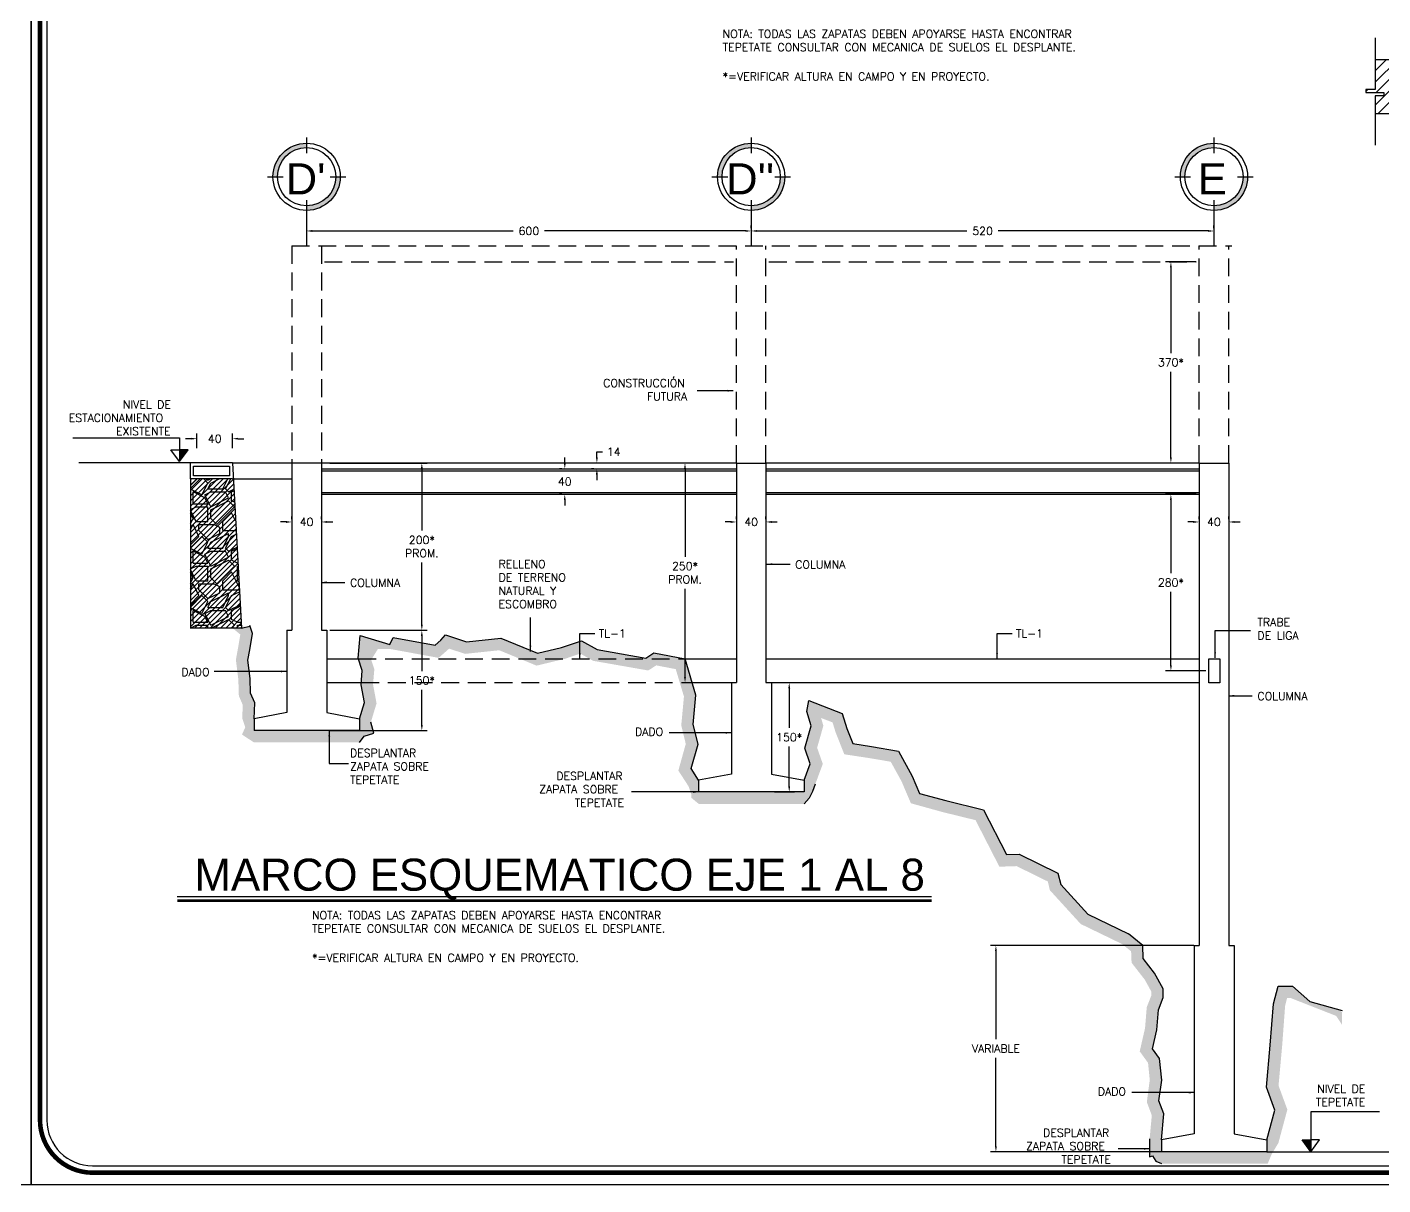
# Model space of a CAD drawing. Header units: millimetres. Extents: x -478 to -58, y -79 to 80.
# Drawn here: x -391.32 to -368.45, y 1.66 to 21.19 of the extents above; entities that cross this region are included whole.
import ezdxf
from ezdxf.enums import TextEntityAlignment as Align

# ---------------------------------------------------------------- set-up
doc = ezdxf.new("R2010")
doc.units = ezdxf.units.MM
doc.header["$MEASUREMENT"] = 0
doc.linetypes.add('HIDDEN', pattern=[0.375, 0.25, -0.125])
doc.layers.get('Defpoints').update_dxf_attribs({"color": 71})
for name, color, linetype in [('COLUMNAS', 7, 'Continuous'), ('L1', 1, 'Continuous'), ('MUROS', 4, 'Continuous'), ('texto', 5, 'Continuous')]:
    doc.layers.add(name, color=color, linetype=linetype)
doc.styles.add('ARIAL', font='arial.ttf')
doc.styles.add('GRAN', font='swissck.ttf', dxfattribs={"height": 0.3})
doc.styles.add('PEQ', font='simplex.shx', dxfattribs={"height": 0.09})
doc.styles.add('ROMANS', font='simplex.shx')
doc.dimstyles.new('STANDARD$0', dxfattribs={"dimtxt": 0.135, "dimasz": 0.095, "dimexe": 0.09, "dimexo": 0.05, "dimgap": 0.09, "dimtad": 0, "dimtih": 1, "dimtoh": 1, "dimdec": 0, "dimlfac": 100, "dimzin": 0, "dimdsep": 46, "dimtxsty": 'ROMANS', "dimcen": 0.09, "dimclrd": 1, "dimclre": 1, "dimclrt": 5, "dimadec": 0, "dimazin": 0, "dimtfac": 1, "dimtdec": 0, "dimtofl": 0, "dimtmove": 0, "dimatfit": 1, "dimfxl": 1, "dimtolj": 1, "dimtzin": 0, "dimarcsym": 0})

# ---------------------------------------------------------------- blocks, each defined once
blk = doc.blocks.new('EJES CREADOS')
h = blk.add_hatch(color=3)
h.paths.add_polyline_path([(-374.239, 17.488), (-374.167, 17.488, -0.414214), (-373.699, 17.956), (-373.699, 18.028, 0.414214)])
h.paths.add_polyline_path([(-373.159, 17.488), (-373.231, 17.488, -0.414214), (-373.699, 17.02), (-373.699, 16.948, 0.414214)])
at = {"color": 3}
for points in [[(-373.699, 18.118), (-373.699, 17.866)], [(-374.329, 17.488), (-374.077, 17.488)], [(-373.321, 17.488), (-373.069, 17.488)], [(-373.699, 17.11), (-373.699, 16.858)]]:
    blk.add_lwpolyline(points, dxfattribs=at)
for radius in [0.54, 0.468]:
    blk.add_circle((-373.699, 17.488), radius, dxfattribs=at)
blk = doc.blocks.new('*D212')
at = {"layer": 'Defpoints', "color": 0}
for p in [(-387.855, 14.247), (-388.456, 14.039), (-387.855, 14.039)]:
    blk.add_point(p, dxfattribs=at)
at = {"layer": 'L1', "color": 1, "lineweight": -2}
for p, q in [((-388.551, 14.247), (-388.646, 14.247)), ((-388.456, 14.089), (-388.456, 14.337)), ((-387.855, 14.089), (-387.855, 14.337)), ((-387.76, 14.247), (-387.665, 14.247))]:
    blk.add_line(p, q, dxfattribs=at)
at = {"layer": 'L1', "color": 1}
for points in [[(-388.551, 14.263), (-388.551, 14.232), (-388.456, 14.247)], [(-387.76, 14.263), (-387.76, 14.232), (-387.855, 14.247)]]:
    blk.add_solid(points, dxfattribs=at)
at = {"layer": 'L1', "color": 5, "insert": (-388.155, 14.247), "char_height": 0.135, "attachment_point": 5, "style": 'ROMANS'}
blk.add_mtext('\\A1;40', dxfattribs=at)
blk = doc.blocks.new('*D275')
at = {"layer": 'Defpoints', "color": 0}
for p in [(-386.855, 12.842), (-386.855, 12.842), (-386.355, 12.842)]:
    blk.add_point(p, dxfattribs=at)
at = {"layer": 'L1', "color": 1, "lineweight": -2}
for p, q in [((-386.95, 12.842), (-387.045, 12.842)), ((-386.855, 12.892), (-386.855, 12.932)), ((-386.355, 12.892), (-386.355, 12.932)), ((-386.26, 12.842), (-386.165, 12.842))]:
    blk.add_line(p, q, dxfattribs=at)
at = {"layer": 'L1', "color": 1}
for points in [[(-386.95, 12.858), (-386.95, 12.826), (-386.855, 12.842)], [(-386.26, 12.858), (-386.26, 12.826), (-386.355, 12.842)]]:
    blk.add_solid(points, dxfattribs=at)
at = {"layer": 'L1', "color": 5, "insert": (-386.605, 12.842), "char_height": 0.135, "attachment_point": 5, "style": 'ROMANS'}
blk.add_mtext('\\A1;40', dxfattribs=at)
blk = doc.blocks.new('*D276')
at = {"layer": 'Defpoints', "color": 0}
for p in [(-382.249, 13.737), (-382.249, 13.31), (-382.249, 13.31)]:
    blk.add_point(p, dxfattribs=at)
at = {"layer": 'L1', "color": 1, "lineweight": -2}
for p, q in [((-382.299, 13.737), (-382.339, 13.737)), ((-382.249, 13.832), (-382.249, 13.927)), ((-382.299, 13.31), (-382.339, 13.31)), ((-382.249, 13.215), (-382.249, 13.12))]:
    blk.add_line(p, q, dxfattribs=at)
at = {"layer": 'L1', "color": 1}
for points in [[(-382.265, 13.832), (-382.234, 13.832), (-382.249, 13.737)], [(-382.265, 13.215), (-382.234, 13.215), (-382.249, 13.31)]]:
    blk.add_solid(points, dxfattribs=at)
at = {"layer": 'L1', "color": 5, "insert": (-382.249, 13.524), "char_height": 0.135, "attachment_point": 5, "style": 'ROMANS'}
blk.add_mtext('\\A1;40', dxfattribs=at)
blk = doc.blocks.new('*D277')
at = {"layer": 'Defpoints', "color": 0}
for p in [(-381.708, 13.837), (-381.708, 13.837), (-381.708, 13.737)]:
    blk.add_point(p, dxfattribs=at)
at = {"layer": 'L1', "color": 1, "lineweight": -2}
for p, q in [((-381.708, 13.932), (-381.708, 14.027)), ((-381.708, 14.027), (-381.613, 14.027)), ((-381.758, 13.837), (-381.798, 13.837)), ((-381.758, 13.737), (-381.798, 13.737)), ((-381.708, 13.642), (-381.708, 13.547))]:
    blk.add_line(p, q, dxfattribs=at)
at = {"layer": 'L1', "color": 1}
for points in [[(-381.724, 13.932), (-381.692, 13.932), (-381.708, 13.837)], [(-381.724, 13.642), (-381.692, 13.642), (-381.708, 13.737)]]:
    blk.add_solid(points, dxfattribs=at)
at = {"layer": 'L1', "color": 5, "insert": (-381.423, 14.027), "char_height": 0.135, "attachment_point": 5, "style": 'ROMANS'}
blk.add_mtext('\\A1;14', dxfattribs=at)
blk = doc.blocks.new('*D278')
at = {"layer": 'Defpoints', "color": 0}
for p in [(-380.221, 13.837), (-380.221, 13.837), (-380.221, 10.132)]:
    blk.add_point(p, dxfattribs=at)
at = {"layer": 'L1', "color": 1, "lineweight": -2}
for p, q in [((-380.271, 13.837), (-380.311, 13.837)), ((-380.221, 13.742), (-380.221, 12.255)), ((-380.221, 10.227), (-380.221, 11.715)), ((-380.171, 10.132), (-380.131, 10.132))]:
    blk.add_line(p, q, dxfattribs=at)
at = {"layer": 'L1', "color": 1}
for points in [[(-380.237, 13.742), (-380.205, 13.742), (-380.221, 13.837)], [(-380.237, 10.227), (-380.205, 10.227), (-380.221, 10.132)]]:
    blk.add_solid(points, dxfattribs=at)
at = {"layer": 'L1', "color": 5, "insert": (-380.221, 11.985), "char_height": 0.135, "attachment_point": 5, "style": 'ROMANS'}
blk.add_mtext('\\A1;250*\\PPROM.', dxfattribs=at)
blk = doc.blocks.new('*D279')
at = {"layer": 'Defpoints', "color": 0}
for p in [(-378.763, 10.132), (-378.763, 8.286), (-378.463, 8.286)]:
    blk.add_point(p, dxfattribs=at)
at = {"layer": 'L1', "color": 1, "lineweight": -2}
for p, q in [((-378.713, 10.132), (-378.373, 10.132)), ((-378.463, 10.037), (-378.463, 9.366)), ((-378.463, 8.381), (-378.463, 9.051)), ((-378.713, 8.286), (-378.373, 8.286))]:
    blk.add_line(p, q, dxfattribs=at)
at = {"layer": 'L1', "color": 1}
for points in [[(-378.479, 10.037), (-378.447, 10.037), (-378.463, 10.132)], [(-378.479, 8.381), (-378.447, 8.381), (-378.463, 8.286)]]:
    blk.add_solid(points, dxfattribs=at)
at = {"layer": 'L1', "color": 5, "insert": (-378.463, 9.209), "char_height": 0.135, "attachment_point": 5, "style": 'ROMANS'}
blk.add_mtext('\\A1;150*', dxfattribs=at)
blk = doc.blocks.new('*D280')
at = {"layer": 'Defpoints', "color": 0}
for p in [(-372.024, 13.31), (-371.548, 13.31), (-371.384, 10.329)]:
    blk.add_point(p, dxfattribs=at)
at = {"layer": 'L1', "color": 1, "lineweight": -2}
for p, q in [((-371.598, 13.31), (-372.114, 13.31)), ((-372.024, 13.215), (-372.024, 11.977)), ((-372.024, 10.424), (-372.024, 11.662)), ((-371.434, 10.329), (-372.114, 10.329))]:
    blk.add_line(p, q, dxfattribs=at)
at = {"layer": 'L1', "color": 1}
for points in [[(-372.04, 13.215), (-372.009, 13.215), (-372.024, 13.31)], [(-372.04, 10.424), (-372.009, 10.424), (-372.024, 10.329)]]:
    blk.add_solid(points, dxfattribs=at)
at = {"layer": 'L1', "color": 5, "insert": (-372.024, 11.82), "char_height": 0.135, "attachment_point": 5, "style": 'ROMANS'}
blk.add_mtext('\\A1;280*', dxfattribs=at)
blk = doc.blocks.new('*D281')
at = {"layer": 'Defpoints', "color": 0}
for p in [(-372.024, 17.232), (-371.548, 17.232), (-371.548, 13.837)]:
    blk.add_point(p, dxfattribs=at)
at = {"layer": 'L1', "color": 1, "lineweight": -2}
for p, q in [((-371.598, 17.232), (-372.114, 17.232)), ((-372.024, 17.137), (-372.024, 15.692)), ((-372.024, 13.932), (-372.024, 15.377)), ((-371.598, 13.837), (-372.114, 13.837))]:
    blk.add_line(p, q, dxfattribs=at)
at = {"layer": 'L1', "color": 1}
for points in [[(-372.04, 17.137), (-372.009, 17.137), (-372.024, 17.232)], [(-372.04, 13.932), (-372.009, 13.932), (-372.024, 13.837)]]:
    blk.add_solid(points, dxfattribs=at)
at = {"layer": 'L1', "color": 5, "insert": (-372.024, 15.535), "char_height": 0.135, "attachment_point": 5, "style": 'ROMANS'}
blk.add_mtext('\\A1;370*', dxfattribs=at)
blk = doc.blocks.new('*D282')
at = {"layer": 'Defpoints', "color": 0}
for p in [(-379.355, 12.842), (-379.355, 12.842), (-378.855, 12.842)]:
    blk.add_point(p, dxfattribs=at)
at = {"layer": 'L1', "color": 1, "lineweight": -2}
for p, q in [((-379.45, 12.842), (-379.545, 12.842)), ((-379.355, 12.892), (-379.355, 12.932)), ((-378.855, 12.892), (-378.855, 12.932)), ((-378.76, 12.842), (-378.665, 12.842))]:
    blk.add_line(p, q, dxfattribs=at)
at = {"layer": 'L1', "color": 1}
for points in [[(-379.45, 12.858), (-379.45, 12.826), (-379.355, 12.842)], [(-378.76, 12.858), (-378.76, 12.826), (-378.855, 12.842)]]:
    blk.add_solid(points, dxfattribs=at)
at = {"layer": 'L1', "color": 5, "insert": (-379.105, 12.842), "char_height": 0.135, "attachment_point": 5, "style": 'ROMANS'}
blk.add_mtext('\\A1;40', dxfattribs=at)
blk = doc.blocks.new('*D283')
at = {"layer": 'Defpoints', "color": 0}
for p in [(-371.548, 12.842), (-371.548, 12.842), (-371.048, 12.842)]:
    blk.add_point(p, dxfattribs=at)
at = {"layer": 'L1', "color": 1, "lineweight": -2}
for p, q in [((-371.643, 12.842), (-371.738, 12.842)), ((-371.548, 12.892), (-371.548, 12.932)), ((-371.048, 12.892), (-371.048, 12.932)), ((-370.953, 12.842), (-370.858, 12.842))]:
    blk.add_line(p, q, dxfattribs=at)
at = {"layer": 'L1', "color": 1}
for points in [[(-371.643, 12.858), (-371.643, 12.826), (-371.548, 12.842)], [(-370.953, 12.858), (-370.953, 12.826), (-371.048, 12.842)]]:
    blk.add_solid(points, dxfattribs=at)
at = {"layer": 'L1', "color": 5, "insert": (-371.298, 12.842), "char_height": 0.135, "attachment_point": 5, "style": 'ROMANS'}
blk.add_mtext('\\A1;40', dxfattribs=at)
blk = doc.blocks.new('*D351')
at = {"layer": 'Defpoints', "color": 0}
for p in [(-386.605, 17.752), (-379.105, 17.752), (-379.105, 17.752)]:
    blk.add_point(p, dxfattribs=at)
at = {"layer": 'L1', "color": 1, "lineweight": -2}
for p, q in [((-379.105, 17.802), (-379.105, 17.842)), ((-386.605, 17.702), (-386.605, 17.662)), ((-386.51, 17.752), (-383.119, 17.752)), ((-379.2, 17.752), (-382.592, 17.752))]:
    blk.add_line(p, q, dxfattribs=at)
at = {"layer": 'L1', "color": 1}
for points in [[(-386.51, 17.768), (-386.51, 17.736), (-386.605, 17.752)], [(-379.2, 17.768), (-379.2, 17.736), (-379.105, 17.752)]]:
    blk.add_solid(points, dxfattribs=at)
at = {"layer": 'L1', "color": 5, "insert": (-382.855, 17.752), "char_height": 0.135, "attachment_point": 5, "style": 'ROMANS'}
blk.add_mtext('\\A1;600', dxfattribs=at)
blk = doc.blocks.new('*D352')
at = {"layer": 'Defpoints', "color": 0}
for p in [(-379.105, 17.752), (-371.298, 17.752), (-371.298, 17.752)]:
    blk.add_point(p, dxfattribs=at)
at = {"layer": 'L1', "color": 1, "lineweight": -2}
for p, q in [((-379.105, 17.802), (-379.105, 17.842)), ((-371.298, 17.802), (-371.298, 17.842)), ((-379.01, 17.752), (-375.465, 17.752)), ((-371.393, 17.752), (-374.938, 17.752))]:
    blk.add_line(p, q, dxfattribs=at)
at = {"layer": 'L1', "color": 1}
for points in [[(-379.01, 17.768), (-379.01, 17.736), (-379.105, 17.752)], [(-371.393, 17.768), (-371.393, 17.736), (-371.298, 17.752)]]:
    blk.add_solid(points, dxfattribs=at)
at = {"layer": 'L1', "color": 5, "insert": (-375.201, 17.752), "char_height": 0.135, "attachment_point": 5, "style": 'ROMANS'}
blk.add_mtext('\\A1;520', dxfattribs=at)
blk = doc.blocks.new('*D413')
at = {"layer": 'Defpoints', "color": 0}
for p in [(-386.264, 13.837), (-384.661, 13.837), (-386.264, 11.015)]:
    blk.add_point(p, dxfattribs=at)
at = {"layer": 'L1', "color": 1, "lineweight": -2}
for p, q in [((-386.214, 13.837), (-384.571, 13.837)), ((-384.661, 13.742), (-384.661, 12.696)), ((-384.661, 11.11), (-384.661, 12.156)), ((-386.214, 11.015), (-384.571, 11.015))]:
    blk.add_line(p, q, dxfattribs=at)
at = {"layer": 'L1', "color": 1}
for points in [[(-384.677, 13.742), (-384.645, 13.742), (-384.661, 13.837)], [(-384.677, 11.11), (-384.645, 11.11), (-384.661, 11.015)]]:
    blk.add_solid(points, dxfattribs=at)
at = {"layer": 'L1', "color": 5, "insert": (-384.661, 12.426), "char_height": 0.135, "attachment_point": 5, "style": 'ROMANS'}
blk.add_mtext('\\A1;200*\\PPROM.', dxfattribs=at)
blk = doc.blocks.new('*D414')
at = {"layer": 'Defpoints', "color": 0}
for p in [(-386.264, 11.015), (-386.264, 9.322), (-384.661, 9.322)]:
    blk.add_point(p, dxfattribs=at)
at = {"layer": 'L1', "color": 1, "lineweight": -2}
for p, q in [((-386.214, 11.015), (-384.571, 11.015)), ((-384.661, 10.92), (-384.661, 10.326)), ((-384.661, 9.417), (-384.661, 10.011)), ((-386.214, 9.322), (-384.571, 9.322))]:
    blk.add_line(p, q, dxfattribs=at)
at = {"layer": 'L1', "color": 1}
for points in [[(-384.677, 10.92), (-384.645, 10.92), (-384.661, 11.015)], [(-384.677, 9.417), (-384.645, 9.417), (-384.661, 9.322)]]:
    blk.add_solid(points, dxfattribs=at)
at = {"layer": 'L1', "color": 5, "insert": (-384.661, 10.168), "char_height": 0.135, "attachment_point": 5, "style": 'ROMANS'}
blk.add_mtext('\\A1;150*', dxfattribs=at)
blk = doc.blocks.new('*D415')
at = {"layer": 'Defpoints', "color": 0}
for p in [(-374.976, 5.696), (-371.59, 5.696), (-371.294, 2.214)]:
    blk.add_point(p, dxfattribs=at)
at = {"layer": 'L1', "color": 1, "lineweight": -2}
for p, q in [((-371.64, 5.696), (-375.066, 5.696)), ((-374.976, 5.601), (-374.976, 4.113)), ((-374.976, 2.309), (-374.976, 3.798)), ((-371.344, 2.214), (-375.066, 2.214))]:
    blk.add_line(p, q, dxfattribs=at)
at = {"layer": 'L1', "color": 1}
for points in [[(-374.992, 5.601), (-374.96, 5.601), (-374.976, 5.696)], [(-374.992, 2.309), (-374.96, 2.309), (-374.976, 2.214)]]:
    blk.add_solid(points, dxfattribs=at)
at = {"layer": 'L1', "color": 5, "insert": (-374.976, 3.955), "char_height": 0.135, "attachment_point": 5, "style": 'ROMANS'}
blk.add_mtext('\\A1;VARIABLE', dxfattribs=at)

msp = doc.modelspace()

# ---------------------------------------------------------------- hatches: boundary and pattern name
at = {"layer": 'L1'}
h = msp.add_hatch(dxfattribs=at)
h.set_pattern_fill('ANSI31', color=256, scale=1.1, style=0)
h.set_pattern_definition([(45, (50.21261, -11.30331), (-0.097227182, 0.097227182), [])])
h.paths.add_polyline_path([(-368.57926, 20.64217), (-368.57926, 20.14123), (-368.73466, 20.14123), (-368.73466, 20.08634), (-368.43264, 20.08634), (-368.43264, 20.03145), (-368.57926, 20.03145), (-368.57926, 19.72627), (-366.5487, 19.72627), (-366.5487, 20.64217)])
h = msp.add_hatch(dxfattribs=at)
h.set_pattern_fill('ANSI31', color=256, scale=0.5, style=0)
h.set_pattern_definition([(45, (-1.221074, -0.301955), (-0.044194174, 0.044194174), [])])
h.paths.add_polyline_path([(-387.84086, 13.56981), (-387.85527, 13.56981), (-388.56364, 13.56981), (-388.56364, 11.05193), (-387.70527, 11.05193)])
h = msp.add_hatch(dxfattribs=at)
h.set_pattern_fill('PIETRA3', color=256, style=0, pattern_type=2)
h.set_pattern_definition([(0, (-1.0211, -0.302), (1, 1), [0.3, -0.7]), (0, (-0.4211, -0.202), (1, 1), [0.25, -0.75]), (0, (-0.4711, -0.152), (1, 1), [0.2, -0.8]), (0, (-0.7711, 0.098), (1, 1), [0.15, -0.15, 0.2, -0.5]), (0, (-0.7711, 0.148), (1, 1), [0.2, -0.05, 0.25, -0.5]), (0, (-1.2211, 0.348), (1, 1), [0.25, -0.75]), (0, (-0.2711, 0.398), (1, 1), [0.25, -0.75]), (90, (-1.2211, -0.102), (-1, 1), [0.15, -0.85]), (90, (-1.0711, 0.648), (-1, 1), [0.1, -0.9]), (90, (-1.0211, -0.302), (-1, 1), [0.15, -0.85]), (90, (-0.9211, 0.598), (-1, 1), [0.05, -0.95]), (90, (-0.8711, 0.198), (-1, 1), [0.15, -0.85]), (90, (-0.7711, -0.152), (-1, 1), [0.25, -0.75]), (90, (-0.6711, 0.548), (-1, 1), [0.15, -0.85]), (90, (-0.5711, 0.148), (-1, 1), [0.2, -0.8]), (90, (-0.5211, 0.148), (-1, 1), [0.2, -0.8]), (90, (-0.4211, -0.302), (-1, 1), [0.1, -0.9]), (90, (-0.2711, -0.152), (-1, 1), [0.25, -0.75]), (45, (-1.1211, -0.20196), (1e-16, 1), [0.424264, -0.9899496]), (45, (-1.0211, -0.15196), (1e-16, 1), [0.212132, -1.2020816]), (45, (-0.5711, 0.39804), (1e-16, 1), [0.2828427, -1.1313709]), (45, (-0.5711, 0.44804), (1e-16, 1), [0.212132, -1.2020816]), (135, (-0.9211, 0.34804), (-1, 1e-16), [0.070711, -1.3435026]), (135, (-1.1211, -0.20196), (-1, 1e-16), [0.141421, -1.2727926]), (135, (-0.8211, 0.09804), (-1, 1e-16), [0.141421, -1.2727926]), (135, (-0.5711, 0.34804), (-1, 1e-16), [0.141421, -1.2727926]), (135, (-0.2711, 0.54804), (-1, 1e-16), [0.212132, -1.2020816]), (135, (-0.2711, 0.49804), (-1, 1e-16), [0.141421, -1.2727926]), (135, (-0.3211, 0.59804), (-1, 1e-16), [0.141421, -1.2727926]), (135, (-0.6211, -0.30196), (-1, 1e-16), [0.212132, -1.2020816]), (26.56505, (-0.32107, 0.29804), (1, 4e-10), [0.1118, -2.124268]), (26.56505, (-0.57107, 0.04804), (1, 4e-10), [0.1118, -2.124268]), (26.56505, (-0.92107, 0.34804), (1, 4e-10), [0.2236, -2.012468]), (26.56505, (-0.87107, 0.59804), (1, 4e-10), [0.2236, -2.012468]), (26.56505, (-0.87107, 0.34804), (1, 4e-10), [0.2236, -2.012468]), (26.56505, (-0.27107, 0.54804), (1, 4e-10), [0.2236, -2.012468]), (26.56505, (-1.22107, 0.04804), (1, 4e-10), [0.33541, -1.900658]), (26.56505, (-1.22107, 0.09804), (1, 4e-10), [0.33541, -1.900658]), (26.56505, (-1.22107, 0.49804), (1, 4e-10), [0.33541, -1.900658]), (63.43495, (-0.72107, 0.44804), (5e-11, 1), [0.1118, -2.124268]), (63.43495, (-0.27107, 0.39804), (5e-11, 1), [0.1118, -1.341668, 0.2236, -0.559]), (63.43495, (-0.37107, 0.29804), (5e-11, 1), [0.2236, -2.012468]), (63.43495, (-0.97107, 0.39804), (5e-11, 1), [0.2236, -2.012468]), (63.43495, (-1.02107, 0.39804), (5e-11, 1), [0.2236, -2.012468]), (63.43495, (-0.67107, 0.49804), (5e-11, 1), [0.33541, -1.900658]), (116.56505, (-0.92107, 0.24804), (-4e-10, 1), [0.1118, -2.124268]), (116.56505, (-0.27107, 0.14804), (-4e-10, 1), [0.1118, -2.124268]), (116.56505, (-0.47107, -0.15196), (-4e-10, 1), [0.2236, -2.012468]), (116.56505, (-0.52107, -0.10196), (-4e-10, 1), [0.2236, -2.012468]), (116.56505, (-0.42107, 0.59804), (-4e-10, 1), [0.2236, -2.012468]), (116.56505, (-1.22107, 0.09804), (-4e-10, 1), [0.2236, -2.012468]), (116.56505, (-0.72107, -0.30196), (-4e-10, 1), [0.33541, -1.900658]), (153.43495, (-0.37107, 0.29804), (-1, 5e-11), [0.2236, -2.012468]), (153.43495, (-0.32107, 0.24804), (-1, 5e-11), [0.2236, -2.012468]), (153.43495, (-1.07107, -0.25196), (-1, 5e-11), [0.1118, -2.124268]), (153.43495, (-0.77107, 0.14804), (-1, 5e-11), [0.1118, -2.124268]), (153.43495, (-0.57107, 0.44804), (-1, 5e-11), [0.1118, -2.124268])])
h.paths.add_polyline_path([(-387.84086, 13.56981), (-387.85527, 13.56981), (-388.56364, 13.56981), (-388.56364, 11.05193), (-387.70527, 11.05193)])
h = msp.add_hatch(dxfattribs=at)
h.set_pattern_fill('EARTH', color=256, angle=348, style=0)
h.set_pattern_definition([(348, (-5.12317, -1.67812), (0.29651482, 0.19255898), [0.25, -0.25]), (348, (-5.10367, -1.58642), (0.29651482, 0.19255898), [0.25, -0.25]), (348, (-5.08418, -1.49472), (0.29651482, 0.19255898), [0.25, -0.25]), (78, (-5.04712, -1.47065), (-0.19255898, 0.29651482), [0.25, -0.25]), (78, (-4.95542, -1.49014), (-0.19255898, 0.29651482), [0.25, -0.25]), (78, (-4.86372, -1.50963), (-0.19255898, 0.29651482), [0.25, -0.25])])
h.paths.add_polyline_path([(-369.13778, 4.35811), (-369.13778, 4.5729), (-369.20496, 4.61835), (-369.67962, 4.74957), (-369.97152, 5.01128), (-370.21741, 5.01128), (-370.29506, 4.71399), (-370.34683, 4.016), (-370.41154, 3.30508), (-370.26918, 2.91731), (-370.40413, 2.41479), (-370.40413, 2.21433), (-372.18368, 2.21433), (-372.18368, 2.41479), (-372.14318, 2.85734), (-372.22536, 3.07624), (-372.1797, 3.42282), (-372.21622, 3.78864), (-372.33494, 3.95281), (-372.26188, 4.27203), (-372.23449, 4.60949), (-372.1523, 4.81927), (-372.1523, 4.96626), (-372.2984, 5.23076), (-372.49017, 5.47702), (-372.4993, 5.69591), (-372.73987, 5.8902), (-373.42464, 6.22202), (-373.88294, 6.72474), (-373.92986, 6.91471), (-374.58344, 7.23617), (-374.79758, 7.22932), (-375.18389, 7.98319), (-375.82085, 8.13958), (-376.2643, 8.26222), (-376.38874, 8.55418), (-376.6223, 8.97734), (-377.07372, 9.05428), (-377.39026, 9.10225), (-377.49193, 9.35961), (-377.57009, 9.61271), (-378.13189, 9.82683), (-378.13452, 9.82729), (-378.16639, 9.64568), (-378.09501, 9.40327), (-378.20209, 9.02538), (-378.10928, 8.76158), (-378.21145, 8.48637), (-378.21145, 8.28591), (-379.991, 8.28591), (-379.991, 8.48637), (-380.11651, 8.68039), (-380.00182, 9.09276), (-380.0821, 9.42494), (-380.03623, 9.91749), (-380.22087, 10.53222), (-380.74713, 10.63392), (-380.88318, 10.54637), (-381.70266, 10.69011), (-381.96654, 10.83837), (-382.30221, 10.72537), (-382.70894, 10.62743), (-383.32615, 10.88158), (-383.90943, 10.81989), (-384.26435, 10.9348), (-384.34301, 10.84538), (-384.43614, 10.76321), (-385.14355, 10.89246), (-385.20078, 10.77345), (-385.69969, 10.92517), (-385.73429, 10.54219), (-385.66485, 10.33411), (-385.68568, 10.09135), (-385.63012, 9.79311), (-385.71183, 9.52215), (-385.71183, 9.3217), (-387.49138, 9.3217), (-387.49138, 9.52215), (-387.47911, 9.79001), (-387.54899, 9.95287), (-387.55675, 10.20104), (-387.59558, 10.51124), (-387.56452, 10.68186), (-387.51793, 10.96104), (-387.56219, 11.08628), (-387.85527, 11.05193), (-387.7237, 10.94306), (-387.76155, 10.71623), (-387.79784, 10.51686), (-387.75636, 10.18546), (-387.74771, 9.90879), (-387.681, 9.75332), (-387.69117, 9.53131), (-387.64016, 9.37666), (-387.69502, 9.25418), (-387.49138, 9.1217), (-385.71183, 9.1217), (-385.636, 9.22517), (-385.47141, 9.27996), (-385.52035, 9.46441), (-385.4246, 9.78192), (-385.48409, 10.1013), (-385.46204, 10.35821), (-385.51478, 10.51621), (-385.40383, 10.69572), (-385.17949, 10.69572), (-384.37661, 10.54903), (-384.20121, 10.70378), (-384.20096, 10.70406), (-383.93063, 10.61653), (-383.35547, 10.67736), (-382.72515, 10.41781), (-382.24679, 10.533), (-381.98699, 10.62046), (-381.77085, 10.49902), (-380.84071, 10.33586), (-380.70634, 10.42233), (-380.37761, 10.35881), (-380.23898, 9.89726), (-380.28433, 9.41033), (-380.20843, 9.09628), (-380.3333, 8.6473), (-380.15893, 8.37774), (-380.11526, 8.24587), (-380.11265, 8.18602), (-379.991, 8.08591), (-378.21145, 8.08591), (-378.12691, 8.17998), (-378.06774, 8.2916), (-378.02396, 8.41676), (-377.89663, 8.75975), (-377.99236, 9.0319), (-377.88683, 9.40433), (-377.925, 9.53394), (-377.73242, 9.46055), (-377.68077, 9.29326), (-377.53399, 8.92176), (-377.10551, 8.85681), (-376.75085, 8.79637), (-376.56874, 8.46642), (-376.41049, 8.09514), (-375.87136, 7.94604), (-375.32024, 7.81073), (-374.91779, 7.02537), (-374.62693, 7.03467), (-374.1017, 6.77634), (-374.06494, 6.62751), (-373.5465, 6.05883), (-372.84771, 5.72021), (-372.69536, 5.59717), (-372.68733, 5.40468), (-372.46586, 5.12029), (-372.3523, 4.9147), (-372.3523, 4.85705), (-372.43145, 4.65503), (-372.46006, 4.30259), (-372.55012, 3.90907), (-372.40988, 3.71513), (-372.38101, 3.42599), (-372.43018, 3.05277), (-372.34652, 2.82994), (-372.38285, 2.43301), (-372.38285, 2.12857), (-372.33723, 2.14529), (-372.28031, 2.055), (-372.18368, 2.01433), (-370.39075, 2.01433), (-370.32752, 2.16823), (-370.21097, 2.36292), (-370.05957, 2.9267), (-370.20828, 3.33177), (-370.1475, 3.99954), (-370.09696, 4.68105), (-370.06294, 4.81128), (-370.00941, 4.81128), (-369.23567, 4.50723)])
at = {"layer": 'texto'}
for points in [[(-388.74868, 14.06143), (-388.60087, 14.06143), (-388.74868, 13.85966)], [(-369.66287, 2.41609), (-369.81068, 2.41609), (-369.66287, 2.21433)]]:
    msp.add_hatch(color=256, dxfattribs=at).paths.add_polyline_path(points)

# ---------------------------------------------------------------- linework, layer by layer
at = {"layer": 'L1'}
for p, q in [((-366.5487, 20.64217), (-368.57926, 20.64217)), ((-366.5487, 19.72627), (-368.57926, 19.72627)), ((-386.60548, 18.00512), (-386.60548, 17.49936)), ((-379.1051, 18.00512), (-379.1051, 17.49936)), ((-371.29778, 18.00512), (-371.29778, 17.49936)), ((-387.85527, 13.83735), (-390.44894, 13.83735)), ((-388.56364, 13.56981), (-388.56357, 13.83581)), ((-388.51362, 13.61981), (-388.51358, 13.78581)), ((-388.51358, 13.78581), (-387.90527, 13.78587)), ((-387.90527, 13.78587), (-387.90527, 13.61981)), ((-387.85527, 13.83735), (-387.70527, 11.05193)), ((-387.85527, 13.83735), (-386.85548, 13.83735)), ((-386.35548, 13.83735), (-379.3551, 13.83735)), ((-386.35548, 13.73735), (-379.3551, 13.73735)), ((-378.8551, 13.83735), (-371.54778, 13.83735)), ((-378.8551, 13.73735), (-371.54778, 13.73735)), ((-388.56362, 13.61981), (-388.56364, 13.61981)), ((-387.85527, 13.56981), (-388.56364, 13.56981)), ((-388.56364, 13.56981), (-388.56364, 11.05193)), ((-388.51364, 13.5698), (-388.51364, 13.56981)), ((-387.90527, 13.61981), (-388.51362, 13.61981)), ((-387.85527, 13.56981), (-386.85548, 13.56981)), ((-386.35548, 13.70735), (-379.3551, 13.70735)), ((-378.8551, 13.70735), (-371.54778, 13.70735)), ((-386.35548, 13.34019), (-379.3551, 13.34019)), ((-386.35548, 13.31019), (-379.3551, 13.31019)), ((-378.8551, 13.34019), (-371.54778, 13.34019)), ((-378.8551, 13.31019), (-371.54778, 13.31019)), ((-387.70527, 11.05193), (-388.56364, 11.05193)), ((-386.26361, 10.53166), (-385.73078, 10.53166)), ((-380.2207, 10.53166), (-379.3551, 10.53166)), ((-378.8551, 10.53166), (-371.54778, 10.53166)), ((-386.26361, 10.13166), (-385.68222, 10.13166)), ((-380.10056, 10.13166), (-379.3551, 10.13166)), ((-378.8551, 10.13166), (-371.54778, 10.13166)), ((-370.40413, 2.21433), (-368.1389, 2.21433))]:
    msp.add_line(p, q, dxfattribs=at)
at = {"layer": 'L1', "linetype": 'HIDDEN', "ltscale": 1.2}
for p, q in [((-386.85548, 17.49936), (-386.85548, 13.83694)), ((-386.85548, 17.49936), (-370.99778, 17.49936)), ((-386.35548, 17.49936), (-386.35548, 13.83694)), ((-379.3551, 13.83735), (-379.3551, 17.49936)), ((-378.8551, 13.83735), (-378.8551, 17.49936)), ((-371.54778, 13.83735), (-371.54778, 17.49936)), ((-371.04778, 13.83735), (-371.04778, 17.49936)), ((-386.30548, 17.23182), (-379.4051, 17.23182)), ((-378.8051, 17.23182), (-371.59778, 17.23182)), ((-385.73078, 10.53166), (-380.23083, 10.53166)), ((-385.68222, 10.13166), (-380.10056, 10.13166))]:
    msp.add_line(p, q, dxfattribs=at)
at = {"layer": 'L1'}
for points in [[(-368.57926, 21.01065), (-368.57926, 20.14123), (-368.73466, 20.14123), (-368.73466, 20.08634), (-368.43264, 20.08634), (-368.43264, 20.03145), (-368.57926, 20.03145), (-368.57926, 19.19826)], [(-387.70527, 11.05193), (-387.56219, 11.08628)], [(-387.49138, 9.52215), (-387.47911, 9.79001), (-387.54899, 9.95287), (-387.55675, 10.20104), (-387.59558, 10.51124), (-387.56452, 10.68186), (-387.51793, 10.96104), (-387.56452, 11.09288)], [(-385.71183, 9.52215), (-385.63012, 9.79311), (-385.68568, 10.09135), (-385.66485, 10.33411), (-385.73429, 10.54219), (-385.69969, 10.92517)], [(-385.69969, 10.92517), (-385.20078, 10.77345), (-385.14355, 10.89246)], [(-385.14355, 10.89246), (-384.43614, 10.76321), (-384.34301, 10.84538), (-384.26435, 10.9348), (-383.90943, 10.81989), (-383.32615, 10.88158), (-382.70894, 10.62743), (-382.30221, 10.72537), (-381.96654, 10.83837), (-381.70266, 10.69011), (-380.88318, 10.54637), (-380.74713, 10.63392), (-380.22087, 10.53222)], [(-379.991, 8.48637), (-380.11651, 8.68039), (-380.00182, 9.09276), (-380.0821, 9.42494), (-380.0821, 9.42494), (-380.03623, 9.91749), (-380.22087, 10.53222)], [(-378.21145, 8.48637), (-378.10928, 8.76158), (-378.20209, 9.02538), (-378.09501, 9.40327), (-378.16639, 9.64568), (-378.13452, 9.82729)], [(-378.13452, 9.82729), (-378.13189, 9.82683), (-377.57009, 9.61271), (-377.49193, 9.35961), (-377.39026, 9.10225), (-377.07372, 9.05428), (-376.6223, 8.97734), (-376.38874, 8.55418), (-376.2643, 8.26222), (-375.82085, 8.13958), (-375.18389, 7.98319), (-374.79758, 7.22932), (-374.58344, 7.23617), (-373.92986, 6.91471), (-373.88294, 6.72474), (-373.42464, 6.22202), (-372.73987, 5.8902)], [(-385.71183, 9.1217), (-385.636, 9.22517), (-385.47141, 9.27996), (-385.52035, 9.46441)], [(-378.02396, 8.41676), (-378.06774, 8.2916), (-378.12691, 8.17998), (-378.21145, 8.08591)], [(-372.18368, 2.41479), (-372.14318, 2.85734), (-372.22536, 3.07624), (-372.1797, 3.42282), (-372.21622, 3.78864), (-372.33494, 3.95281), (-372.26188, 4.27203), (-372.23449, 4.60949), (-372.1523, 4.81927), (-372.1523, 4.96626), (-372.2984, 5.23076), (-372.49017, 5.47702), (-372.4993, 5.69591), (-372.73987, 5.8902)], [(-370.40413, 2.41479), (-370.26918, 2.91731), (-370.41154, 3.30508), (-370.34683, 4.016), (-370.29506, 4.71399), (-370.21741, 5.01128), (-369.97152, 5.01128)], [(-369.97152, 5.01128), (-369.67962, 4.74957), (-369.1326, 4.59834)], [(-372.38285, 2.43301), (-372.38285, 2.26568), (-372.38285, 2.12857), (-372.33723, 2.14529), (-372.28031, 2.055), (-372.18368, 2.01433)]]:
    msp.add_lwpolyline(points, dxfattribs=at)
msp.add_lwpolyline([(-371.3839, 10.53265), (-371.19604, 10.53265), (-371.19604, 10.12562), (-371.3839, 10.12562)], close=True, dxfattribs=at)
at = {"layer": 'MUROS'}
for p, q in [((-386.85548, 13.83735), (-386.35548, 13.83735)), ((-386.85548, 13.83694), (-386.85548, 11.01499)), ((-386.35548, 13.83694), (-386.35548, 11.01499)), ((-379.3551, 13.83694), (-379.3551, 10.13166)), ((-379.3551, 13.83694), (-378.8551, 13.83694)), ((-378.8551, 13.83694), (-378.8551, 10.13166)), ((-371.54778, 13.83694), (-371.54778, 5.69591)), ((-371.54778, 13.83694), (-371.04778, 13.83694)), ((-371.04778, 13.83694), (-371.04778, 5.69591)), ((-386.9396, 11.01615), (-386.9396, 9.6246)), ((-386.9396, 11.01615), (-386.85548, 11.01499)), ((-386.35548, 11.01499), (-386.26361, 11.01499)), ((-386.26361, 11.01499), (-386.26361, 9.6246)), ((-379.43922, 10.13282), (-379.43922, 8.58882)), ((-379.43922, 10.13282), (-379.3551, 10.13166)), ((-378.8551, 10.13166), (-378.76323, 10.13166)), ((-378.76323, 10.13166), (-378.76323, 8.58882)), ((-386.9396, 9.6246), (-387.49138, 9.52215)), ((-386.26361, 9.6246), (-385.71183, 9.52215)), ((-387.49138, 9.52215), (-387.49138, 9.3217)), ((-385.71183, 9.52215), (-385.71183, 9.3217)), ((-385.71183, 9.3217), (-387.49138, 9.3217)), ((-379.43922, 8.58882), (-379.991, 8.48637)), ((-379.991, 8.48637), (-379.991, 8.28591)), ((-378.76323, 8.58882), (-378.21145, 8.48637)), ((-378.21145, 8.48637), (-378.21145, 8.28591)), ((-378.21145, 8.28591), (-379.991, 8.28591)), ((-371.6319, 5.69707), (-371.6319, 2.51724)), ((-371.6319, 5.69707), (-371.54778, 5.69591)), ((-371.04778, 5.69591), (-370.95591, 5.69591)), ((-370.95591, 5.69591), (-370.95591, 2.51724)), ((-371.6319, 2.51724), (-372.18368, 2.41479)), ((-370.95591, 2.51724), (-370.40413, 2.41479)), ((-372.18368, 2.41479), (-372.18368, 2.21433)), ((-370.40413, 2.41479), (-370.40413, 2.21433)), ((-370.40413, 2.21433), (-372.18368, 2.21433))]:
    msp.add_line(p, q, dxfattribs=at)
at = {"layer": 'texto'}
msp.add_line((-376.06173, 6.51767), (-388.78593, 6.51767), dxfattribs=at)
at = {"layer": 'texto', "color": 7}
for points in [[(-434.74588, 1.65615), (-434.74588, 67.49957), (-391.25023, 67.49957), (-391.25023, 1.65615)], [(-391.25023, 1.65615), (-391.25023, 67.49957), (-347.75458, 67.49957), (-347.75458, 1.65615)]]:
    msp.add_lwpolyline(points, close=True, dxfattribs=at)
at = {"layer": 'texto', "const_width": 0.07718}
msp.add_lwpolyline([(-391.102, 66.46207), (-391.102, 2.74941, 0.41421356), (-390.21449, 1.86189), (-348.79208, 1.86189, 0.41421356), (-347.90457, 2.74941), (-347.90457, 66.46207, 0.41421356), (-348.79208, 67.34958), (-390.21449, 67.34958, 0.41421356)], format="xyb", close=True, dxfattribs=at)
at = {"layer": 'texto'}
msp.add_lwpolyline([(-390.98624, 66.46207), (-390.98624, 2.74941, 0.41421356), (-390.21449, 1.97766), (-348.79208, 1.97766, 0.41421356), (-348.02033, 2.74941), (-348.02033, 66.46207, 0.41421356), (-348.79208, 67.23382), (-390.21449, 67.23382, 0.41421356)], format="xyb", close=True, dxfattribs=at)
for points in [[(-390.55085, 14.26142), (-388.74868, 14.26142), (-388.74868, 13.85966), (-388.89649, 14.06143), (-388.74868, 14.06143)], [(-390.55085, 14.26142), (-388.74868, 14.26142), (-388.74868, 13.85966), (-388.60087, 14.06143), (-388.74868, 14.06143)], [(-368.50585, 2.88817), (-369.66287, 2.88817), (-369.66287, 2.21433), (-369.81068, 2.41609), (-369.66287, 2.41609)], [(-368.50585, 2.88817), (-369.66287, 2.88817), (-369.66287, 2.21433), (-369.51506, 2.41609), (-369.66287, 2.41609)]]:
    msp.add_lwpolyline(points, dxfattribs=at)
at = {"layer": 'texto', "const_width": 0.03947}
msp.add_lwpolyline([(-376.06173, 6.45198), (-388.78593, 6.45198)], dxfattribs=at)

# ---------------------------------------------------------------- block references
at = {"layer": 'COLUMNAS', "xscale": 1.05, "yscale": 1.05, "zscale": 1.05}
for p in [(5.77898, 0.30439), (13.27936, 0.30439), (21.08668, 0.30439)]:
    msp.add_blockref('EJES CREADOS', p, dxfattribs=at)

# ---------------------------------------------------------------- texts
at = {"color": 1, "style": 'ARIAL'}
for tag, p in [("D'", (-386.62197, 18.63169)), ("D''", (-379.1213, 18.63169)), ('E', (-371.32694, 18.63169))]:
    msp.add_attdef(tag, text='EJE', height=0.525, dxfattribs=at).set_placement(p, align=Align.MIDDLE)
at = {"layer": 'L1', "color": 5, "char_height": 0.135, "style": 'ROMANS'}
for insert, attachment_point in [((-374.98193, 17.70529), 6), ((-380.74721, 13.80783), 4), ((-373.21621, 11.26373), 4), ((-370.59152, 11.01095), 4), ((-375.80051, 10.96271), 6), ((-387.03353, 10.62233), 6), ((-384.58848, 9.06619), 4), ((-379.99559, 8.58787), 6)]:
    msp.add_mtext('\\A1;', dxfattribs=dict(at, insert=insert, attachment_point=attachment_point))
at = {"layer": 'texto', "style": 'GRAN', "width": 1.19495}
msp.add_text('MARCO ESQUEMATICO EJE 1 AL 8', height=0.54, dxfattribs=at).set_placement((-388.49653, 6.62069))
at = {"layer": 'texto', "char_height": 0.135, "style": 'PEQ'}
for s, insert, attachment_point in [('NOTA: TODAS LAS ZAPATAS DEBEN APOYARSE HASTA ENCONTRAR\\PTEPETATE CONSULTAR CON MECANICA DE SUELOS EL DESPLANTE.', (-379.58655, 20.9656), 4), ('*=VERIFICAR ALTURA EN CAMPO Y EN PROYECTO.', (-379.58655, 20.35881), 4), ('\\pi-1.4914;CONSTRUCCIÓN\\P\\pi-0.75214;FUTURA', (-380.10997, 15.07317), 4), ('\\pi-0.89357;NIVEL DE\\P\\pi-1.8064;ESTACIONAMIENTO\\P\\pi-1.0093;EXISTENTE', (-388.81079, 14.5982), 4), ('RELLENO\\PDE TERRENO\\PNATURAL Y\\PESCOMBRO', (-383.36565, 11.79433), 4), ('COLUMNA', (-378.36088, 12.12234), 4), ('COLUMNA', (-385.87199, 11.81591), 4), ('TRABE\\PDE LIGA', (-370.56428, 11.03805), 4), ('TL-1', (-381.67707, 10.96099), 4), ('TL-1', (-374.63849, 10.96099), 4), ('DADO', (-388.71657, 10.30985), 4), ('COLUMNA', (-370.56428, 9.90244), 4), ('DADO', (-381.06415, 9.30282), 4), ('DESPLANTAR\\PZAPATA SOBRE\\PTEPETATE', (-385.87199, 8.71863), 4), ('\\pi-1.26;DESPLANTAR\\P\\pi-1.5493;ZAPATA SOBRE\\P\\pi-0.95143;TEPETATE', (-381.13111, 8.33066), 4), ('NOTA: TODAS LAS ZAPATAS DEBEN APOYARSE HASTA ENCONTRAR\\PTEPETATE CONSULTAR CON MECANICA DE SUELOS EL DESPLANTE.', (-386.51321, 6.09425), 4), ('*=VERIFICAR ALTURA EN CAMPO Y EN PROYECTO.', (-386.51321, 5.48746), 4), ('DADO', (-373.25683, 3.23124), 4), ('NIVEL DE\\PTEPETATE', (-368.74504, 3.16618), 6), ('\\pi-1.26;DESPLANTAR\\P\\pi-1.5493;ZAPATA SOBRE\\P\\pi-0.95143;TEPETATE', (-372.91929, 2.31043), 4)]:
    msp.add_mtext(s, dxfattribs=dict(at, insert=insert, attachment_point=attachment_point))

# ---------------------------------------------------------------- dimensions: what is measured, and where the dimension line sits
at = {"layer": 'L1'}
for base, p1, p2, text, picture, middle in [((-379.1051, 17.75224), (-386.60548, 17.75224), (-379.1051, 17.75224), '600', '*D351', (-382.85529, 17.75224)), ((-371.29778, 17.75224), (-379.1051, 17.75224), (-371.29778, 17.75224), '520', '*D352', (-375.20144, 17.75224)), ((-387.85527, 14.24738), (-388.45573, 14.03943), (-387.85527, 14.03927), '40', '*D212', (-388.1555, 14.24738)), ((-386.85548, 12.84209), (-386.35548, 12.84209), (-386.85548, 12.84209), '40', '*D275', (-386.60548, 12.84209)), ((-379.3551, 12.84209), (-378.8551, 12.84209), (-379.3551, 12.84209), '40', '*D282', (-379.1051, 12.84209)), ((-371.54778, 12.84209), (-371.04778, 12.84209), (-371.54778, 12.84209), '40', '*D283', (-371.29778, 12.84209))]:
    dim = msp.add_linear_dim(base=base, p1=p1, p2=p2, text=text, dimstyle='STANDARD$0', dxfattribs=at)
    dim.commit()
    dim.dimension.update_dxf_attribs({"geometry": picture, "text_midpoint": middle})
for base, p1, p2, text, picture, middle in [((-372.02449, 17.23182), (-371.54778, 13.83735), (-371.54778, 17.23182), '370*', '*D281', (-372.02449, 15.53459)), ((-381.70798, 13.83735), (-381.70798, 13.73735), (-381.70798, 13.83735), '14', '*D277', (-381.42333, 14.02735)), ((-384.66098, 13.83735), (-386.26361, 11.01499), (-386.26361, 13.83735), '200*\\PPROM.', '*D413', (-384.66098, 12.42617)), ((-382.24942, 13.31019), (-382.24942, 13.73735), (-382.24942, 13.31019), '40', '*D276', (-382.24942, 13.52377)), ((-380.22087, 13.83735), (-380.22087, 10.13166), (-380.22087, 13.83735), '250*\\PPROM.', '*D278', (-380.22087, 11.98451)), ((-372.02449, 13.31019), (-371.3839, 10.32914), (-371.54778, 13.31019), '280*', '*D280', (-372.02449, 11.81966)), ((-384.66098, 9.3217), (-386.26361, 11.01499), (-386.26361, 9.3217), '150*', '*D414', (-384.66098, 10.16834)), ((-378.46321, 8.28591), (-378.76323, 10.13166), (-378.76323, 8.28591), '150*', '*D279', (-378.46321, 9.20879)), ((-374.97597, 5.69649), (-371.2939, 2.21433), (-371.58984, 5.69649), 'VARIABLE', '*D415', (-374.97597, 3.95541))]:
    dim = msp.add_linear_dim(base=base, p1=p1, p2=p2, angle=90, text=text, dimstyle='STANDARD$0', dxfattribs=at)
    dim.commit()
    dim.dimension.update_dxf_attribs({"geometry": picture, "text_midpoint": middle})

# ---------------------------------------------------------------- leaders
for points in [[(-379.40659, 15.05648), (-380.0151, 15.05648)], [(-378.84437, 12.12972), (-378.44927, 12.12972)], [(-386.35548, 11.82328), (-385.96038, 11.82328)], [(-371.27857, 10.54944), (-371.27857, 11.01095), (-370.68152, 11.01095)], [(-381.99601, 10.52973), (-381.99601, 10.96177), (-381.74095, 10.96177)], [(-374.95743, 10.52973), (-374.95743, 10.96177), (-374.70237, 10.96177)], [(-386.9396, 10.32037), (-388.16461, 10.32037)], [(-371.04778, 9.90982), (-370.65267, 9.90982)], [(-386.22274, 9.3217), (-386.22274, 8.76424), (-385.89955, 8.76424)], [(-379.43922, 9.28459), (-380.48858, 9.28459)], [(-379.991, 8.28591), (-381.12666, 8.28591)], [(-371.6319, 3.21301), (-372.68126, 3.21301)], [(-372.38285, 2.26568), (-372.91484, 2.26568)]]:
    msp.add_leader(points, dimstyle='STANDARD$0', dxfattribs=at)
msp.add_leader([(-382.8294, 10.65786), (-382.8294, 11.22948)], dimstyle='STANDARD$0', override={"dimgap": 0.09, "dimtad": 0}, dxfattribs=at)

doc.saveas('drawing.dxf')
